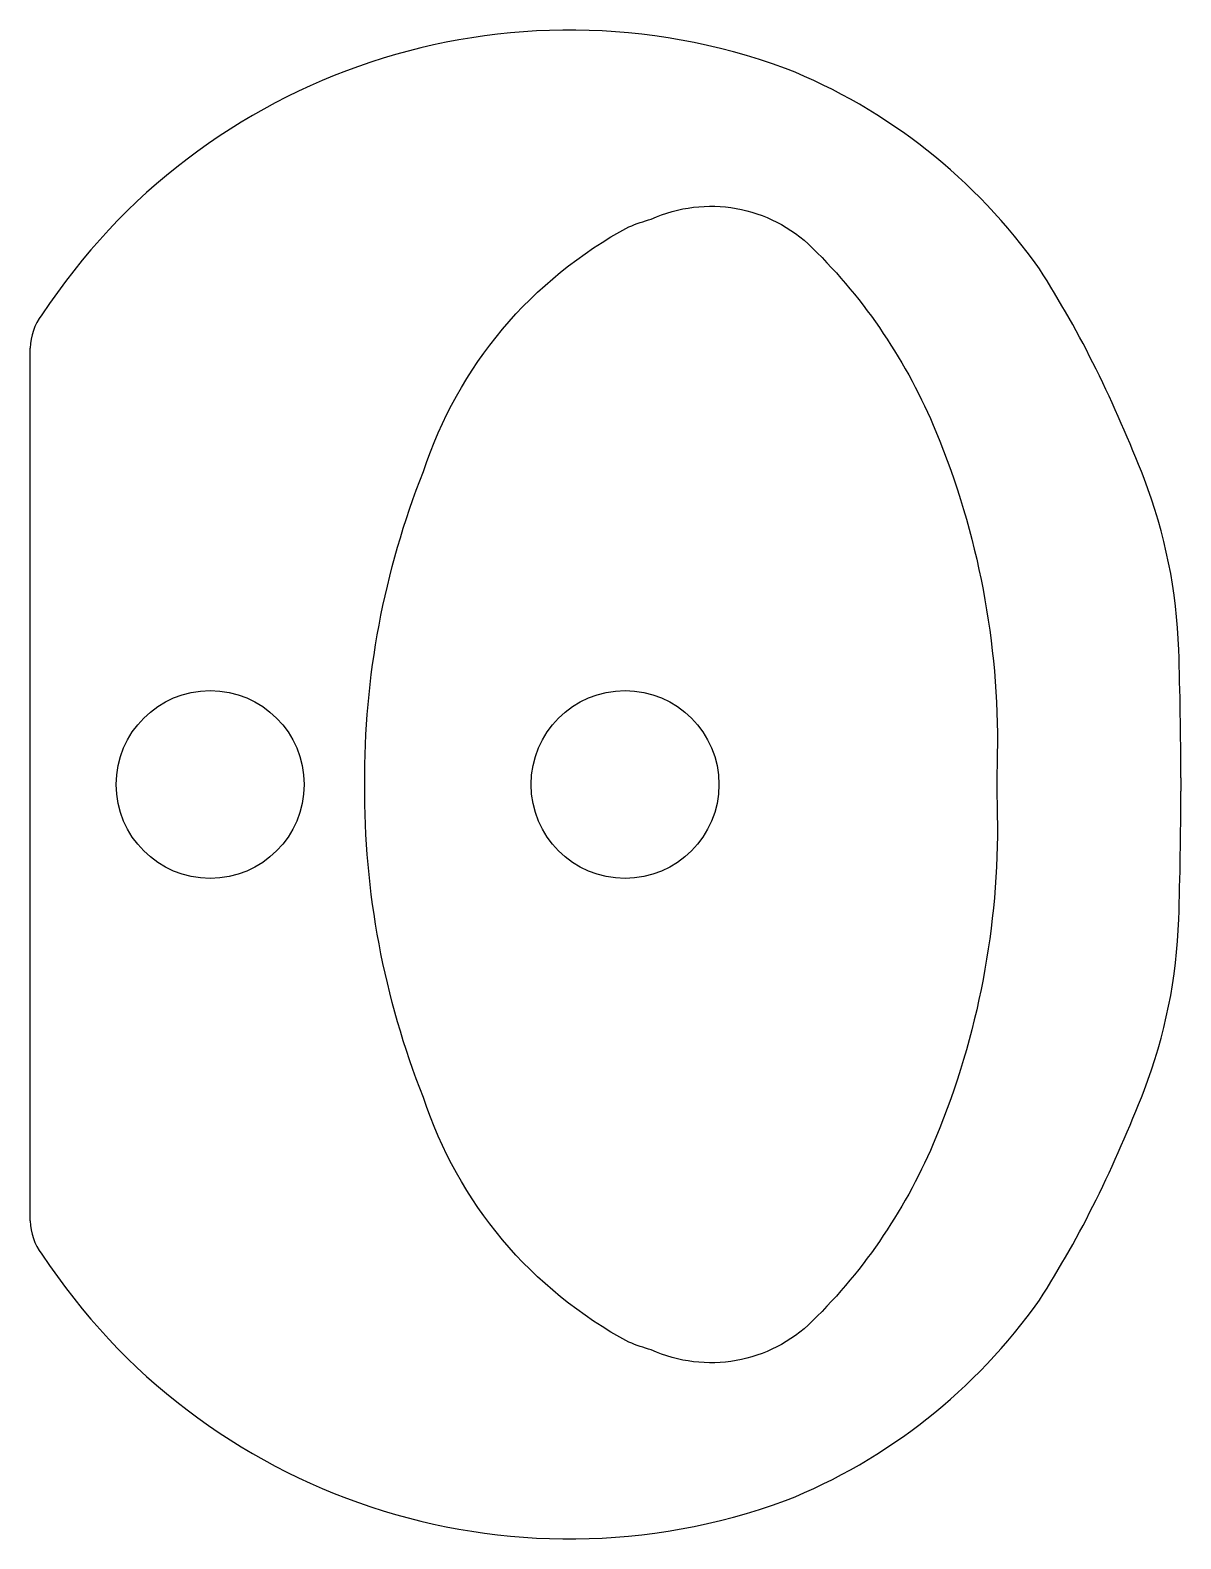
# Model space of a CAD drawing. Header units: millimetres. Extents: x -2969.542 to -2969.248, y 2970.35 to 2970.735.
import ezdxf

# ---------------------------------------------------------------- set-up
doc = ezdxf.new("R2010")
doc.units = ezdxf.units.MM
doc.header["$LTSCALE"] = 10
doc.layers.add('banheiro_louças', color=2, linetype='Continuous')

msp = doc.modelspace()

# ---------------------------------------------------------------- linework, layer by layer
at = {"layer": 'banheiro_louças'}
for p, q in [((-2969.541814230543, 2970.430958680654), (-2969.541814230543, 2970.653958680653)), ((-2969.247807343046, 2970.544159001219), (-2969.247807343046, 2970.542458680653)), ((-2969.247807343046, 2970.542458680653), (-2969.247807343046, 2970.540758360088))]:
    msp.add_line(p, q, dxfattribs=at)
msp.add_lwpolyline([(-2969.294814230543, 2970.542458680653), (-2969.29469633971, 2970.534626658632, -0.1020165053088811), (-2969.310391084135, 2970.452254705408, -0.1006339586119125), (-2969.341982050002, 2970.405296560611, -0.3104304348799956), (-2969.383102702109, 2970.397983380436, -0.02983714588725854), (-2969.388814230543, 2970.399958680654, -0.1938874956134008), (-2969.441314230543, 2970.462458680654, -0.09663518521957772), (-2969.456314230542, 2970.542458680653, -0.09663518521957772), (-2969.441314230543, 2970.622458680653, -0.1938874956134008), (-2969.388814230543, 2970.684958680653, -0.02983714588725854), (-2969.383102702109, 2970.686933980871, -0.3104304348799956), (-2969.341982050002, 2970.679620800697, -0.1006339586119125), (-2969.310391084135, 2970.632662655898, -0.1020165053088811), (-2969.29469633971, 2970.550290702676)], format="xyb", close=True, dxfattribs=at)
for centre in [(-2969.495814230543, 2970.542458680653), (-2969.389814230543, 2970.542458680653)]:
    msp.add_circle(centre, 0.02399999999997817, dxfattribs=at)
for centre, radius, start, end in [((-2969.404043940586, 2970.574016536338), 0.1611987715410907, 69.96350135816249, 146.7253671182763), ((-2969.40312847609, 2970.589983080365), 0.1459577868521171, 35.25885026486129, 68.15339377291048), ((-2969.506325618609, 2970.531687453681), 0.2641474675906473, 26.26255795674411, 32.66128229188649), ((-2969.527608675368, 2970.653724367062), 0.01420748748663428, 142.0649101328015, 179.0550202111434), ((-2969.571079793541, 2970.499736582369), 0.3363552327457577, 21.06742201053696, 26.26255795674411), ((-2969.382052292553, 2970.572552768784), 0.1337877300854088, 1.845086542375123, 21.06742201053696), ((-2970.263463875159, 2970.544159001219), 1.015656532113034, 0, 1.845086542375123), ((-2970.263463875159, 2970.540758360088), 1.015656532113034, 358.1549134576248, 0), ((-2969.382052292553, 2970.512364592523), 0.1337877300854088, 338.932577989463, 358.1549134576248), ((-2969.571079793541, 2970.585180778939), 0.3363552327457577, 333.737442043256, 338.932577989463), ((-2969.506325618609, 2970.553229907627), 0.2641474675906474, 327.3387177081135, 333.737442043256), ((-2969.527608675368, 2970.431192994245), 0.01420748748663419, 180.9449797888566, 217.9350898671985), ((-2969.404043940586, 2970.51090082497), 0.1611987715410907, 213.2746328817237, 290.0364986418375), ((-2969.40312847609, 2970.494934280942), 0.1459577868521171, 291.8466062270894, 324.7411497351387)]:
    msp.add_arc(centre, radius, start, end, dxfattribs=at)

doc.saveas('drawing.dxf')
